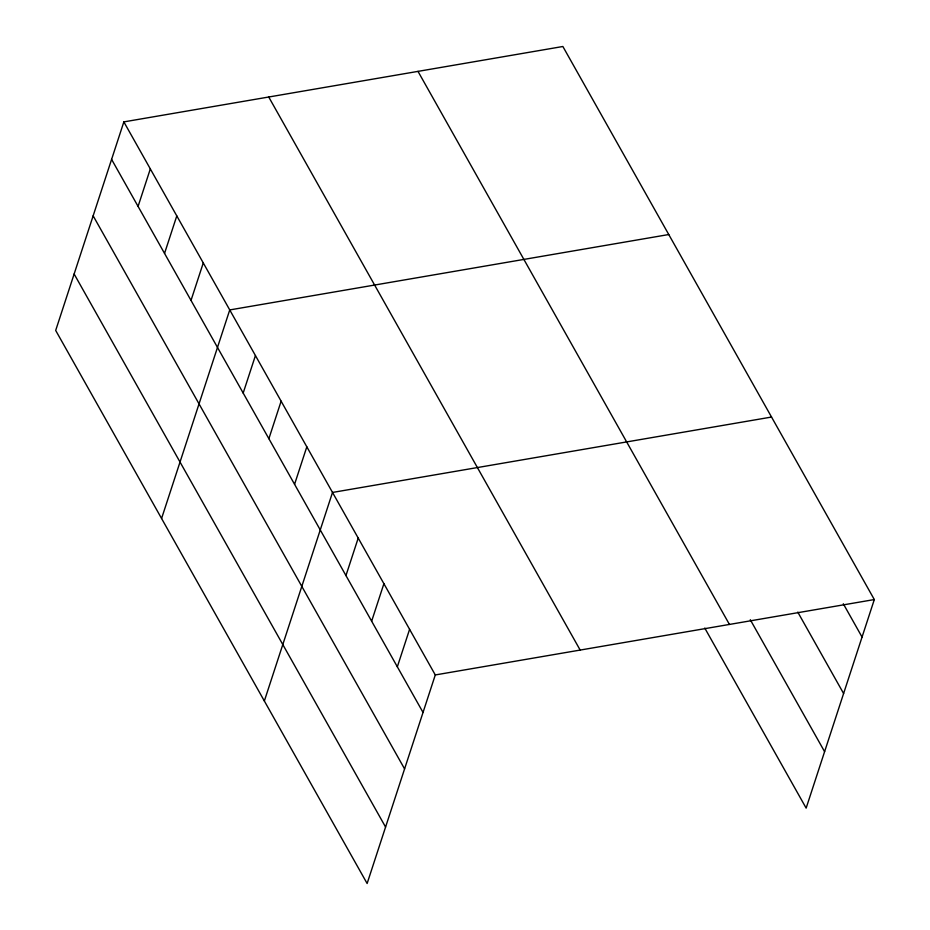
<?xml version="1.0" encoding="UTF-8"?>
<svg xmlns="http://www.w3.org/2000/svg" width="930" height="930" viewBox="0 0 930 930"><rect width="100%" height="100%" fill="white"/><g stroke="black" fill="none" stroke-linecap="round" stroke-linejoin="round"><path stroke-width="1.4" d="M123.853 121.888L55.684 330.441L367.129 883.5L435.287 674.948L123.853 121.888L562.871 46.5L874.316 599.559L806.147 808.112L704.766 628.064M138.07 206.402L150.323 168.9M164.54 253.413L176.793 215.911M191.01 300.425L203.275 262.923M161.576 518.487L229.745 309.934L668.763 234.534M243.172 393.065L255.436 355.562M268.875 438.693L281.127 401.19M294.566 484.321L306.819 446.819M264.353 700.988L332.51 492.447L771.54 417.047M345.948 575.577L358.213 538.075M371.64 621.205L383.904 583.691M397.331 666.822L409.595 629.319M435.287 674.948L874.316 599.559M843.301 603.768L862.052 637.062M797.777 612.114L843.603 693.513M750.289 619.717L824.596 751.661M418 71.377L729.434 624.437M268.735 97.011L580.169 650.07M111.6 159.39L423.034 712.45M93.151 215.841L404.585 768.901M74.133 274.001L385.578 827.061"/></g></svg>
